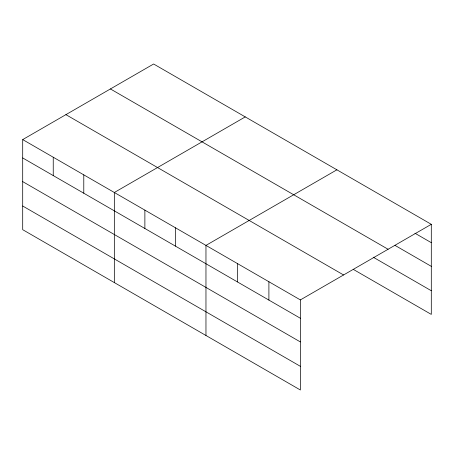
<?xml version="1.0" encoding="UTF-8"?>
<svg xmlns="http://www.w3.org/2000/svg" width="454" height="454" viewBox="0 0 454 454"><rect width="100%" height="100%" fill="white"/><g stroke="black" fill="none" stroke-linecap="round" stroke-linejoin="round"><path stroke-width="0.68" d="M300.372 341.936L300.372 299.907L22.7 139.594L22.7 229.684L300.372 389.997L300.372 341.936L22.7 181.617M353.229 269.336L431.3 314.406L431.3 224.316L153.628 64.003L22.7 139.594M245.256 116.905L114.334 192.496L114.334 282.587M336.891 169.813L205.963 245.398L205.963 335.489M300.372 299.907L431.3 224.316M414.962 233.237L431.3 242.669M394.991 245.381L431.3 266.345M110.418 88.95L388.096 249.263M373.199 257.191L431.3 290.736M65.904 114.646L343.582 274.965M22.7 157.947L300.372 318.26M22.7 206.008L300.372 366.321M268.904 281.735L268.904 300.094M237.436 263.57L237.436 281.923M175.42 227.766L175.42 246.119M144.877 210.128L144.877 228.487M83.786 174.864L83.786 193.217M53.243 157.226L53.243 175.579"/></g></svg>
